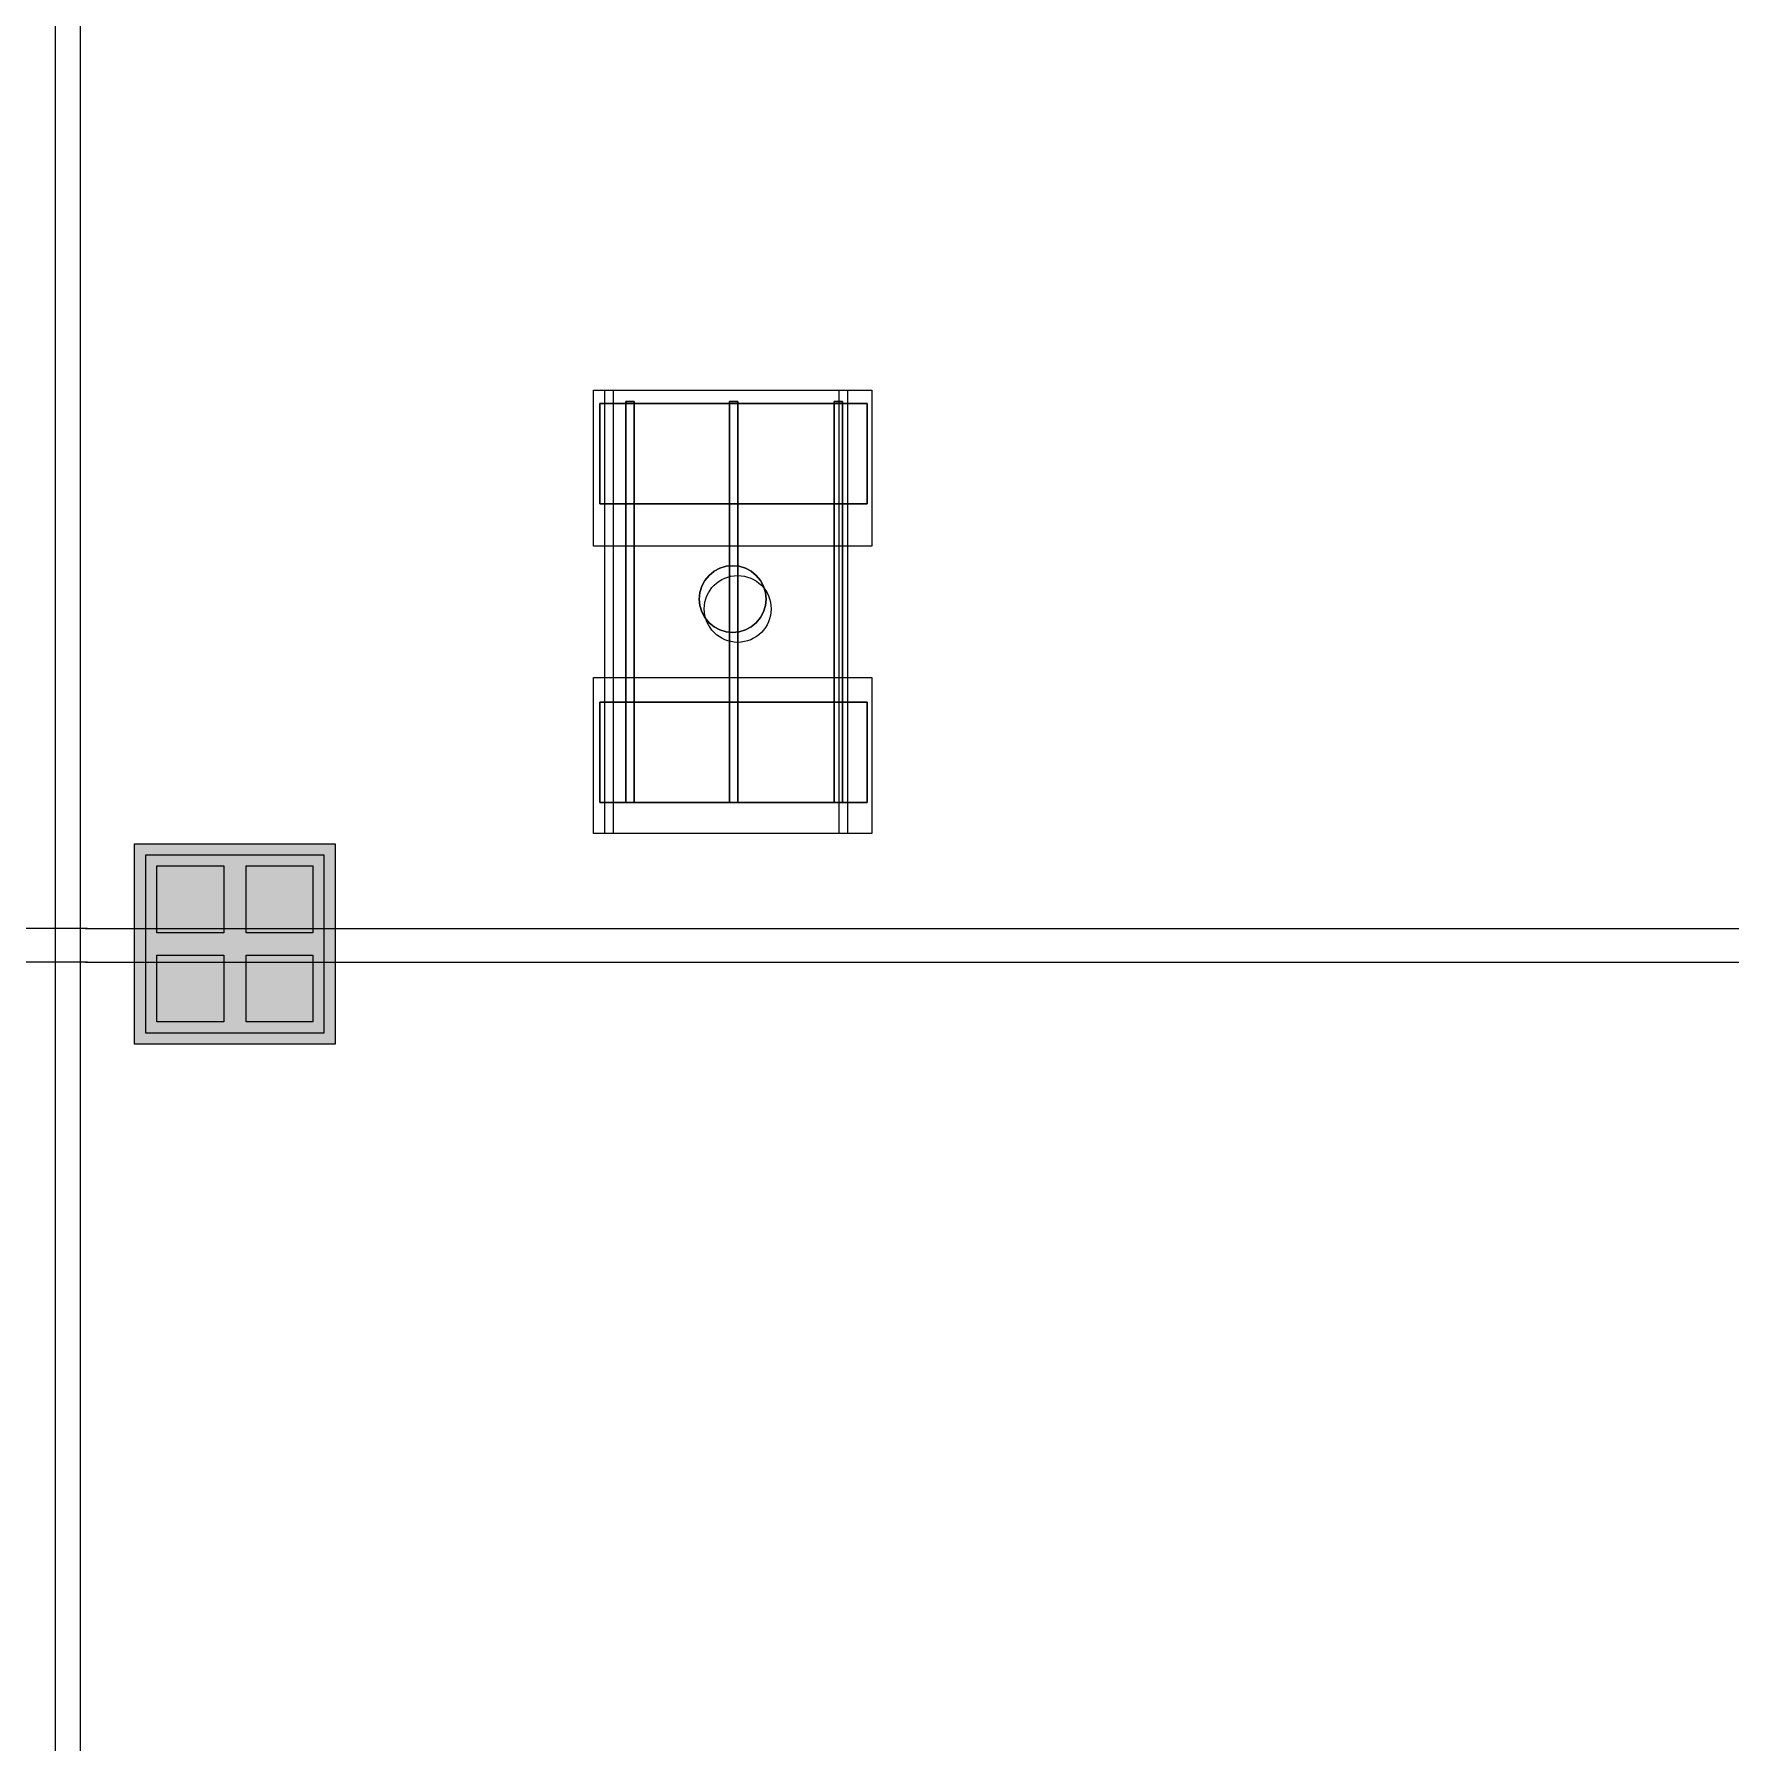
# Model space of a CAD drawing. Header units: inches. Extents: x -10671 to 1761, y -674 to 7170.
# Drawn here: x -3984.3 to -3679.6, y 3114.8 to 3421.6 of the extents above; entities that cross this region are included whole.
import ezdxf

# ---------------------------------------------------------------- set-up
doc = ezdxf.new("R2010")
doc.units = ezdxf.units.IN
doc.header["$LTSCALE"] = 19.2
doc.header["$MEASUREMENT"] = 0
for name, color, linetype, lineweight, true_color in [('DWG-bldg-utility box', 3, 'Continuous', 18, 0x00ff00), ('PDF', 6, 'Continuous', 5, 0xff00ff), ('Venue-Airwall Closed', 7, 'Continuous', 5, 0x000000), ('Venue-Rigging Steel-High', 7, 'Continuous', 5, 0x800000)]:
    doc.layers.add(name, color=color, linetype=linetype, lineweight=lineweight, true_color=true_color)
doc.layers.add('Venue-Ceiling-Lights', color=7, linetype='Continuous', lineweight=5)
doc.layers.add('Venue-Floor Pockets', color=7, linetype='Continuous', lineweight=5)

# ---------------------------------------------------------------- blocks, each defined once
blk = doc.blocks.new('FLOORBOX')
at = {"layer": 'Venue-Floor Pockets', "linetype": 'Continuous', "lineweight": 0, "true_color": 0xaaaaaa}
blk.add_hatch(color=253, dxfattribs=at).paths.add_polyline_path([(-18, 18), (18, 18), (18, -18), (-18, -18)])
at = {"layer": 'Venue-Floor Pockets', "linetype": 'Continuous', "lineweight": 0, "true_color": 0xbbbbbb}
blk.add_hatch(color=9, dxfattribs=at).paths.add_polyline_path([(-16, 16), (16, 16), (16, -16), (-16, -16)])
at = {"layer": 'Venue-Floor Pockets', "linetype": 'Continuous', "lineweight": 0, "true_color": 0xdddddd}
for points in [[(-14, 14), (-2, 14), (-2, 2), (-14, 2)], [(2, 14), (14, 14), (14, 2), (2, 2)], [(-14, -2), (-2, -2), (-2, -14), (-14, -14)], [(2, -2), (14, -2), (14, -14), (2, -14)]]:
    blk.add_hatch(color=254, dxfattribs=at).paths.add_polyline_path(points)
at = {"layer": 'Venue-Floor Pockets', "color": 7, "linetype": 'Continuous', "lineweight": 5, "flags": 128}
for points in [[(-18, 18), (18, 18), (18, -18), (-18, -18)], [(-16, 16), (16, 16), (16, -16), (-16, -16)], [(-14, 14), (-2, 14), (-2, 2), (-14, 2)], [(2, 14), (14, 14), (14, 2), (2, 2)], [(-14, -2), (-2, -2), (-2, -14), (-14, -14)], [(2, -2), (14, -2), (14, -14), (2, -14)]]:
    blk.add_lwpolyline(points, close=True, dxfattribs=at)
blk = doc.blocks.new('Group-1815-1')
at = {"layer": 'PDF'}
for points, invisible_edges in [([(-3860.03, 3326.09, 388), (-3864.4, 3322.5, 388), (-3864.74, 3319.03, 388), (-3860.03, 3326.09, 388)], 15), ([(-3864.74, 3319.03, 388), (-3854.61, 3324.45, 388), (-3860.03, 3326.09, 388), (-3864.74, 3319.03, 388)], 15), ([(-3864.74, 3319.03, 398), (-3864.4, 3322.5, 398), (-3861.15, 3325.75, 398), (-3864.74, 3319.03, 398)], 15), ([(-3864.74, 3319.03, 398), (-3861.15, 3325.75, 398), (-3854.61, 3324.45, 398), (-3864.74, 3319.03, 398)], 15), ([(-3860.03, 3326.09, 388), (-3863.1, 3324.45, 388), (-3864.4, 3322.5, 388), (-3860.03, 3326.09, 388)], 15), ([(-3864.4, 3322.5, 398), (-3863.1, 3324.45, 398), (-3861.15, 3325.75, 398), (-3864.4, 3322.5, 398)], 15), ([(-3860.03, 3326.09, 388), (-3861.15, 3325.75, 388), (-3863.1, 3324.45, 388), (-3860.03, 3326.09, 388)], 14), ([(-3863.1, 3324.45, 398), (-3862.19, 3325.19, 398), (-3861.15, 3325.75, 398), (-3863.1, 3324.45, 398)], 12), ([(-3861.15, 3325.75, 388), (-3862.19, 3325.19, 388), (-3863.1, 3324.45, 388), (-3861.15, 3325.75, 388)], 12), ([(-3861.15, 3325.75, 398), (-3860.03, 3326.09, 398), (-3857.69, 3326.09, 398), (-3861.15, 3325.75, 398)], 14), ([(-3861.15, 3325.75, 398), (-3857.69, 3326.09, 398), (-3854.61, 3324.45, 398), (-3861.15, 3325.75, 398)], 15), ([(-3860.03, 3326.09, 398), (-3858.86, 3326.2, 398), (-3857.69, 3326.09, 398), (-3860.03, 3326.09, 398)], 12), ([(-3857.69, 3326.09, 388), (-3858.86, 3326.2, 388), (-3860.03, 3326.09, 388), (-3857.69, 3326.09, 388)], 12), ([(-3856.56, 3325.75, 388), (-3857.69, 3326.09, 388), (-3860.03, 3326.09, 388), (-3856.56, 3325.75, 388)], 14), ([(-3854.61, 3324.45, 388), (-3856.56, 3325.75, 388), (-3860.03, 3326.09, 388), (-3854.61, 3324.45, 388)], 15), ([(-3857.69, 3326.09, 398), (-3856.56, 3325.75, 398), (-3854.61, 3324.45, 398), (-3857.69, 3326.09, 398)], 14), ([(-3856.56, 3325.75, 398), (-3855.52, 3325.19, 398), (-3854.61, 3324.45, 398), (-3856.56, 3325.75, 398)], 12), ([(-3854.61, 3324.45, 388), (-3855.52, 3325.19, 388), (-3856.56, 3325.75, 388), (-3854.61, 3324.45, 388)], 12), ([(-3864.86, 3320.2, 398), (-3864.74, 3321.37, 398), (-3864.4, 3322.5, 398), (-3864.86, 3320.2, 398)], 12), ([(-3864.74, 3319.03, 398), (-3864.86, 3320.2, 398), (-3864.4, 3322.5, 398), (-3864.74, 3319.03, 398)], 14), ([(-3864.4, 3322.5, 388), (-3864.74, 3321.37, 388), (-3864.86, 3320.2, 388), (-3864.4, 3322.5, 388)], 12), ([(-3864.4, 3322.5, 388), (-3864.86, 3320.2, 388), (-3864.74, 3319.03, 388), (-3864.4, 3322.5, 388)], 13), ([(-3854.61, 3324.45, 398), (-3855.52, 3315.21, 398), (-3864.74, 3319.03, 398), (-3854.61, 3324.45, 398)], 15), ([(-3864.74, 3319.03, 388), (-3855.52, 3315.21, 388), (-3854.61, 3324.45, 388), (-3864.74, 3319.03, 388)], 15), ([(-3864.4, 3322.5, 398), (-3863.85, 3323.54, 398), (-3863.1, 3324.45, 398), (-3864.4, 3322.5, 398)], 12), ([(-3863.1, 3324.45, 388), (-3863.85, 3323.54, 388), (-3864.4, 3322.5, 388), (-3863.1, 3324.45, 388)], 12), ([(-3854.61, 3324.45, 398), (-3852.86, 3320.2, 398), (-3855.52, 3315.21, 398), (-3854.61, 3324.45, 398)], 15), ([(-3855.52, 3315.21, 388), (-3852.86, 3320.2, 388), (-3854.61, 3324.45, 388), (-3855.52, 3315.21, 388)], 15), ([(-3854.61, 3324.45, 398), (-3853.87, 3323.54, 398), (-3853.31, 3322.5, 398), (-3854.61, 3324.45, 398)], 12), ([(-3854.61, 3324.45, 398), (-3853.31, 3322.5, 398), (-3852.86, 3320.2, 398), (-3854.61, 3324.45, 398)], 15), ([(-3853.31, 3322.5, 388), (-3853.87, 3323.54, 388), (-3854.61, 3324.45, 388), (-3853.31, 3322.5, 388)], 12), ([(-3852.86, 3320.2, 388), (-3853.31, 3322.5, 388), (-3854.61, 3324.45, 388), (-3852.86, 3320.2, 388)], 15), ([(-3853.31, 3322.5, 398), (-3852.97, 3321.37, 398), (-3852.86, 3320.2, 398), (-3853.31, 3322.5, 398)], 12), ([(-3852.86, 3320.2, 388), (-3852.97, 3321.37, 388), (-3853.31, 3322.5, 388), (-3852.86, 3320.2, 388)], 12), ([(-3852.86, 3320.2, 398), (-3853.87, 3316.87, 398), (-3855.52, 3315.21, 398), (-3852.86, 3320.2, 398)], 15), ([(-3855.52, 3315.21, 388), (-3853.87, 3316.87, 388), (-3852.86, 3320.2, 388), (-3855.52, 3315.21, 388)], 15), ([(-3852.86, 3320.2, 398), (-3852.97, 3319.03, 398), (-3853.87, 3316.87, 398), (-3852.86, 3320.2, 398)], 14), ([(-3853.87, 3316.87, 388), (-3852.97, 3319.03, 388), (-3852.86, 3320.2, 388), (-3853.87, 3316.87, 388)], 13), ([(-3863.85, 3316.87, 398), (-3864.4, 3317.91, 398), (-3864.74, 3319.03, 398), (-3863.85, 3316.87, 398)], 12), ([(-3863.1, 3315.96, 398), (-3863.85, 3316.87, 398), (-3864.74, 3319.03, 398), (-3863.1, 3315.96, 398)], 14), ([(-3860.03, 3314.32, 398), (-3863.1, 3315.96, 398), (-3864.74, 3319.03, 398), (-3860.03, 3314.32, 398)], 15), ([(-3855.52, 3315.21, 398), (-3860.03, 3314.32, 398), (-3864.74, 3319.03, 398), (-3855.52, 3315.21, 398)], 15), ([(-3864.74, 3319.03, 388), (-3864.4, 3317.91, 388), (-3863.85, 3316.87, 388), (-3864.74, 3319.03, 388)], 12), ([(-3864.74, 3319.03, 388), (-3863.85, 3316.87, 388), (-3863.1, 3315.96, 388), (-3864.74, 3319.03, 388)], 13), ([(-3864.74, 3319.03, 388), (-3863.1, 3315.96, 388), (-3860.03, 3314.32, 388), (-3864.74, 3319.03, 388)], 15), ([(-3864.74, 3319.03, 388), (-3860.03, 3314.32, 388), (-3855.52, 3315.21, 388), (-3864.74, 3319.03, 388)], 15), ([(-3853.87, 3316.87, 398), (-3854.61, 3315.96, 398), (-3855.52, 3315.21, 398), (-3853.87, 3316.87, 398)], 12), ([(-3855.52, 3315.21, 388), (-3854.61, 3315.96, 388), (-3853.87, 3316.87, 388), (-3855.52, 3315.21, 388)], 12), ([(-3852.97, 3319.03, 398), (-3853.31, 3317.91, 398), (-3853.87, 3316.87, 398), (-3852.97, 3319.03, 398)], 12), ([(-3853.87, 3316.87, 388), (-3853.31, 3317.91, 388), (-3852.97, 3319.03, 388), (-3853.87, 3316.87, 388)], 12), ([(-3861.15, 3314.66, 398), (-3862.19, 3315.21, 398), (-3863.1, 3315.96, 398), (-3861.15, 3314.66, 398)], 12), ([(-3860.03, 3314.32, 398), (-3861.15, 3314.66, 398), (-3863.1, 3315.96, 398), (-3860.03, 3314.32, 398)], 14), ([(-3863.1, 3315.96, 388), (-3862.19, 3315.21, 388), (-3861.15, 3314.66, 388), (-3863.1, 3315.96, 388)], 12), ([(-3863.1, 3315.96, 388), (-3861.15, 3314.66, 388), (-3860.03, 3314.32, 388), (-3863.1, 3315.96, 388)], 13), ([(-3855.52, 3315.21, 398), (-3857.69, 3314.32, 398), (-3860.03, 3314.32, 398), (-3855.52, 3315.21, 398)], 15), ([(-3860.03, 3314.32, 388), (-3857.69, 3314.32, 388), (-3855.52, 3315.21, 388), (-3860.03, 3314.32, 388)], 15), ([(-3857.69, 3314.32, 398), (-3858.86, 3314.2, 398), (-3860.03, 3314.32, 398), (-3857.69, 3314.32, 398)], 12), ([(-3860.03, 3314.32, 388), (-3858.86, 3314.2, 388), (-3857.69, 3314.32, 388), (-3860.03, 3314.32, 388)], 12), ([(-3855.52, 3315.21, 398), (-3856.56, 3314.66, 398), (-3857.69, 3314.32, 398), (-3855.52, 3315.21, 398)], 12), ([(-3857.69, 3314.32, 388), (-3856.56, 3314.66, 388), (-3855.52, 3315.21, 388), (-3857.69, 3314.32, 388)], 12)]:
    blk.add_3dface(points, dxfattribs=dict(at, invisible_edges=invisible_edges))
for points in [[(-3862.19, 3325.19, 388), (-3862.19, 3325.19, 398), (-3861.15, 3325.75, 398), (-3861.15, 3325.75, 388)], [(-3861.15, 3325.75, 388), (-3861.15, 3325.75, 398), (-3860.03, 3326.09, 398), (-3860.03, 3326.09, 388)], [(-3860.03, 3326.09, 388), (-3860.03, 3326.09, 398), (-3858.86, 3326.2, 398), (-3858.86, 3326.2, 388)], [(-3858.86, 3326.2, 388), (-3858.86, 3326.2, 398), (-3857.69, 3326.09, 398), (-3857.69, 3326.09, 388)], [(-3857.69, 3326.09, 388), (-3857.69, 3326.09, 398), (-3856.56, 3325.75, 398), (-3856.56, 3325.75, 388)], [(-3856.56, 3325.75, 388), (-3856.56, 3325.75, 398), (-3855.52, 3325.19, 398), (-3855.52, 3325.19, 388)], [(-3864.74, 3321.37, 388), (-3864.74, 3321.37, 398), (-3864.4, 3322.5, 398), (-3864.4, 3322.5, 388)], [(-3864.4, 3322.5, 388), (-3864.4, 3322.5, 398), (-3863.85, 3323.54, 398), (-3863.85, 3323.54, 388)], [(-3863.85, 3323.54, 388), (-3863.85, 3323.54, 398), (-3863.1, 3324.45, 398), (-3863.1, 3324.45, 388)], [(-3863.1, 3324.45, 388), (-3863.1, 3324.45, 398), (-3862.19, 3325.19, 398), (-3862.19, 3325.19, 388)], [(-3855.52, 3325.19, 388), (-3855.52, 3325.19, 398), (-3854.61, 3324.45, 398), (-3854.61, 3324.45, 388)], [(-3854.61, 3324.45, 388), (-3854.61, 3324.45, 398), (-3853.87, 3323.54, 398), (-3853.87, 3323.54, 388)], [(-3853.87, 3323.54, 388), (-3853.87, 3323.54, 398), (-3853.31, 3322.5, 398), (-3853.31, 3322.5, 388)], [(-3853.31, 3322.5, 388), (-3853.31, 3322.5, 398), (-3852.97, 3321.37, 398), (-3852.97, 3321.37, 388)], [(-3864.86, 3320.2, 388), (-3864.86, 3320.2, 398), (-3864.74, 3321.37, 398), (-3864.74, 3321.37, 388)], [(-3864.74, 3319.03, 388), (-3864.74, 3319.03, 398), (-3864.86, 3320.2, 398), (-3864.86, 3320.2, 388)], [(-3852.97, 3321.37, 388), (-3852.97, 3321.37, 398), (-3852.86, 3320.2, 398), (-3852.86, 3320.2, 388)], [(-3852.86, 3320.2, 388), (-3852.86, 3320.2, 398), (-3852.97, 3319.03, 398), (-3852.97, 3319.03, 388)], [(-3864.4, 3317.91, 388), (-3864.4, 3317.91, 398), (-3864.74, 3319.03, 398), (-3864.74, 3319.03, 388)], [(-3863.85, 3316.87, 388), (-3863.85, 3316.87, 398), (-3864.4, 3317.91, 398), (-3864.4, 3317.91, 388)], [(-3863.1, 3315.96, 388), (-3863.1, 3315.96, 398), (-3863.85, 3316.87, 398), (-3863.85, 3316.87, 388)], [(-3853.87, 3316.87, 388), (-3853.87, 3316.87, 398), (-3854.61, 3315.96, 398), (-3854.61, 3315.96, 388)], [(-3853.31, 3317.91, 388), (-3853.31, 3317.91, 398), (-3853.87, 3316.87, 398), (-3853.87, 3316.87, 388)], [(-3852.97, 3319.03, 388), (-3852.97, 3319.03, 398), (-3853.31, 3317.91, 398), (-3853.31, 3317.91, 388)], [(-3862.19, 3315.21, 388), (-3862.19, 3315.21, 398), (-3863.1, 3315.96, 398), (-3863.1, 3315.96, 388)], [(-3861.15, 3314.66, 388), (-3861.15, 3314.66, 398), (-3862.19, 3315.21, 398), (-3862.19, 3315.21, 388)], [(-3860.03, 3314.32, 388), (-3860.03, 3314.32, 398), (-3861.15, 3314.66, 398), (-3861.15, 3314.66, 388)], [(-3858.86, 3314.2, 388), (-3858.86, 3314.2, 398), (-3860.03, 3314.32, 398), (-3860.03, 3314.32, 388)], [(-3857.69, 3314.32, 388), (-3857.69, 3314.32, 398), (-3858.86, 3314.2, 398), (-3858.86, 3314.2, 388)], [(-3856.56, 3314.66, 388), (-3856.56, 3314.66, 398), (-3857.69, 3314.32, 398), (-3857.69, 3314.32, 388)], [(-3855.52, 3315.21, 388), (-3855.52, 3315.21, 398), (-3856.56, 3314.66, 398), (-3856.56, 3314.66, 388)], [(-3854.61, 3315.96, 388), (-3854.61, 3315.96, 398), (-3855.52, 3315.21, 398), (-3855.52, 3315.21, 388)]]:
    blk.add_3dface(points, dxfattribs=at)
blk = doc.blocks.new('Group-1816-1')
at = {"layer": 'PDF'}
for points in [[(-3882.73, 3355.31, 393.91), (-3882.73, 3355.31, 397.91), (-3834.73, 3355.31, 397.91), (-3834.73, 3355.31, 393.91)], [(-3882.73, 3337.31, 393.91), (-3882.73, 3337.31, 397.91), (-3882.73, 3355.31, 397.91), (-3882.73, 3355.31, 393.91)], [(-3834.73, 3355.31, 397.91), (-3882.73, 3355.31, 397.91), (-3882.73, 3337.31, 397.91), (-3834.73, 3337.31, 397.91)], [(-3834.73, 3337.31, 393.91), (-3882.73, 3337.31, 393.91), (-3882.73, 3355.31, 393.91), (-3834.73, 3355.31, 393.91)], [(-3834.73, 3355.31, 393.91), (-3834.73, 3355.31, 397.91), (-3834.73, 3337.31, 397.91), (-3834.73, 3337.31, 393.91)], [(-3834.73, 3337.31, 393.91), (-3834.73, 3337.31, 397.91), (-3882.73, 3337.31, 397.91), (-3882.73, 3337.31, 393.91)]]:
    blk.add_3dface(points, dxfattribs=at)
blk = doc.blocks.new('Group-1817-1')
at = {"layer": 'PDF'}
for points in [[(-3840.63, 3355.7, 397.97), (-3840.63, 3355.7, 398.97), (-3839.13, 3355.7, 398.97), (-3839.13, 3355.7, 397.97)], [(-3840.63, 3283.7, 397.97), (-3840.63, 3283.7, 398.97), (-3840.63, 3355.7, 398.97), (-3840.63, 3355.7, 397.97)], [(-3839.13, 3355.7, 398.97), (-3840.63, 3355.7, 398.97), (-3840.63, 3283.7, 398.97), (-3839.13, 3283.7, 398.97)], [(-3839.13, 3283.7, 397.97), (-3840.63, 3283.7, 397.97), (-3840.63, 3355.7, 397.97), (-3839.13, 3355.7, 397.97)], [(-3839.13, 3355.7, 397.97), (-3839.13, 3355.7, 398.97), (-3839.13, 3283.7, 398.97), (-3839.13, 3283.7, 397.97)], [(-3839.13, 3283.7, 397.97), (-3839.13, 3283.7, 398.97), (-3840.63, 3283.7, 398.97), (-3840.63, 3283.7, 397.97)]]:
    blk.add_3dface(points, dxfattribs=at)
blk = doc.blocks.new('Group-1818-1')
at = {"layer": 'PDF'}
for points in [[(-3859.45, 3355.7, 397.97), (-3859.45, 3355.7, 398.97), (-3857.95, 3355.7, 398.97), (-3857.95, 3355.7, 397.97)], [(-3859.45, 3283.7, 397.97), (-3859.45, 3283.7, 398.97), (-3859.45, 3355.7, 398.97), (-3859.45, 3355.7, 397.97)], [(-3857.95, 3355.7, 398.97), (-3859.45, 3355.7, 398.97), (-3859.45, 3283.7, 398.97), (-3857.95, 3283.7, 398.97)], [(-3857.95, 3283.7, 397.97), (-3859.45, 3283.7, 397.97), (-3859.45, 3355.7, 397.97), (-3857.95, 3355.7, 397.97)], [(-3857.95, 3355.7, 397.97), (-3857.95, 3355.7, 398.97), (-3857.95, 3283.7, 398.97), (-3857.95, 3283.7, 397.97)], [(-3857.95, 3283.7, 397.97), (-3857.95, 3283.7, 398.97), (-3859.45, 3283.7, 398.97), (-3859.45, 3283.7, 397.97)]]:
    blk.add_3dface(points, dxfattribs=at)
blk = doc.blocks.new('Group-1819-1')
at = {"layer": 'PDF'}
for points in [[(-3878.04, 3355.7, 397.97), (-3878.04, 3355.7, 398.97), (-3876.54, 3355.7, 398.97), (-3876.54, 3355.7, 397.97)], [(-3878.04, 3283.7, 397.97), (-3878.04, 3283.7, 398.97), (-3878.04, 3355.7, 398.97), (-3878.04, 3355.7, 397.97)], [(-3876.54, 3355.7, 398.97), (-3878.04, 3355.7, 398.97), (-3878.04, 3283.7, 398.97), (-3876.54, 3283.7, 398.97)], [(-3876.54, 3283.7, 397.97), (-3878.04, 3283.7, 397.97), (-3878.04, 3355.7, 397.97), (-3876.54, 3355.7, 397.97)], [(-3876.54, 3355.7, 397.97), (-3876.54, 3355.7, 398.97), (-3876.54, 3283.7, 398.97), (-3876.54, 3283.7, 397.97)], [(-3876.54, 3283.7, 397.97), (-3876.54, 3283.7, 398.97), (-3878.04, 3283.7, 398.97), (-3878.04, 3283.7, 397.97)]]:
    blk.add_3dface(points, dxfattribs=at)
blk = doc.blocks.new('Group-1820-1')
at = {"layer": 'PDF'}
for points in [[(-3882.73, 3301.68, 393.91), (-3882.73, 3301.68, 397.91), (-3834.73, 3301.68, 397.91), (-3834.73, 3301.68, 393.91)], [(-3882.73, 3283.68, 393.91), (-3882.73, 3283.68, 397.91), (-3882.73, 3301.68, 397.91), (-3882.73, 3301.68, 393.91)], [(-3834.73, 3301.68, 397.91), (-3882.73, 3301.68, 397.91), (-3882.73, 3283.68, 397.91), (-3834.73, 3283.68, 397.91)], [(-3834.73, 3283.68, 393.91), (-3882.73, 3283.68, 393.91), (-3882.73, 3301.68, 393.91), (-3834.73, 3301.68, 393.91)], [(-3834.73, 3301.68, 393.91), (-3834.73, 3301.68, 397.91), (-3834.73, 3283.68, 397.91), (-3834.73, 3283.68, 393.91)], [(-3834.73, 3283.68, 393.91), (-3834.73, 3283.68, 397.91), (-3882.73, 3283.68, 397.91), (-3882.73, 3283.68, 393.91)]]:
    blk.add_3dface(points, dxfattribs=at)
blk = doc.blocks.new('Group-1821-1')
at = {"layer": 'PDF'}
for name in ['Group-1816-1', 'Group-1819-1', 'Group-1818-1', 'Group-1817-1', 'Group-1815-1', 'Group-1820-1']:
    blk.add_blockref(name, (0, 0), dxfattribs=at)
blk = doc.blocks.new('Group-2711-1')
at = {"layer": 'Venue-Ceiling-Lights', "color": 7, "linetype": 'Continuous', "lineweight": 5, "flags": 128}
for points in [[(-3883.87, 3357.73), (-3833.87, 3357.73), (-3833.87, 3329.73), (-3883.87, 3329.73)], [(-3881.81, 3357.73), (-3880.31, 3357.73), (-3880.31, 3278.14), (-3881.81, 3278.14)], [(-3839.72, 3357.73), (-3838.22, 3357.73), (-3838.22, 3278.14), (-3839.72, 3278.14)], [(-3883.87, 3306.14), (-3833.87, 3306.14), (-3833.87, 3278.14), (-3883.87, 3278.14)]]:
    blk.add_lwpolyline(points, close=True, dxfattribs=at)
at = {"layer": 'Venue-Ceiling-Lights', "color": 7, "linetype": 'Continuous', "lineweight": 5}
blk.add_circle((-3857.95, 3318.44), 6, dxfattribs=at)

msp = doc.modelspace()

# ---------------------------------------------------------------- linework, layer by layer
at = {"layer": 'Venue-Airwall Closed'}
for p, q in [((-3980.5, 756.3), (-3980.5, 3963.29)), ((-3976, 756.3), (-3976, 3963.29))]:
    msp.add_line(p, q, dxfattribs=at)
at = {"layer": 'Venue-Rigging Steel-High'}
for p, q in [((-3974.72, 3261.04), (-6109.87, 3261.04)), ((-3975.08, 3261.04), (-2552.03, 3261.04)), ((-3974.72, 3255.04), (-6109.87, 3255.04)), ((-3975.08, 3255.04), (-2552.03, 3255.04))]:
    msp.add_line(p, q, dxfattribs=at)

# ---------------------------------------------------------------- block references
at = {"layer": 'DWG-bldg-utility box', "rotation": 90}
msp.add_blockref('FLOORBOX', (-3948.26, 3258.29), dxfattribs=at)
at = {"layer": 'PDF'}
msp.add_blockref('Group-1821-1', (0, 0), dxfattribs=at)
at = {"layer": 'Venue-Ceiling-Lights', "color": 7}
msp.add_blockref('Group-2711-1', (0, 0), dxfattribs=at)

doc.saveas('drawing.dxf')
